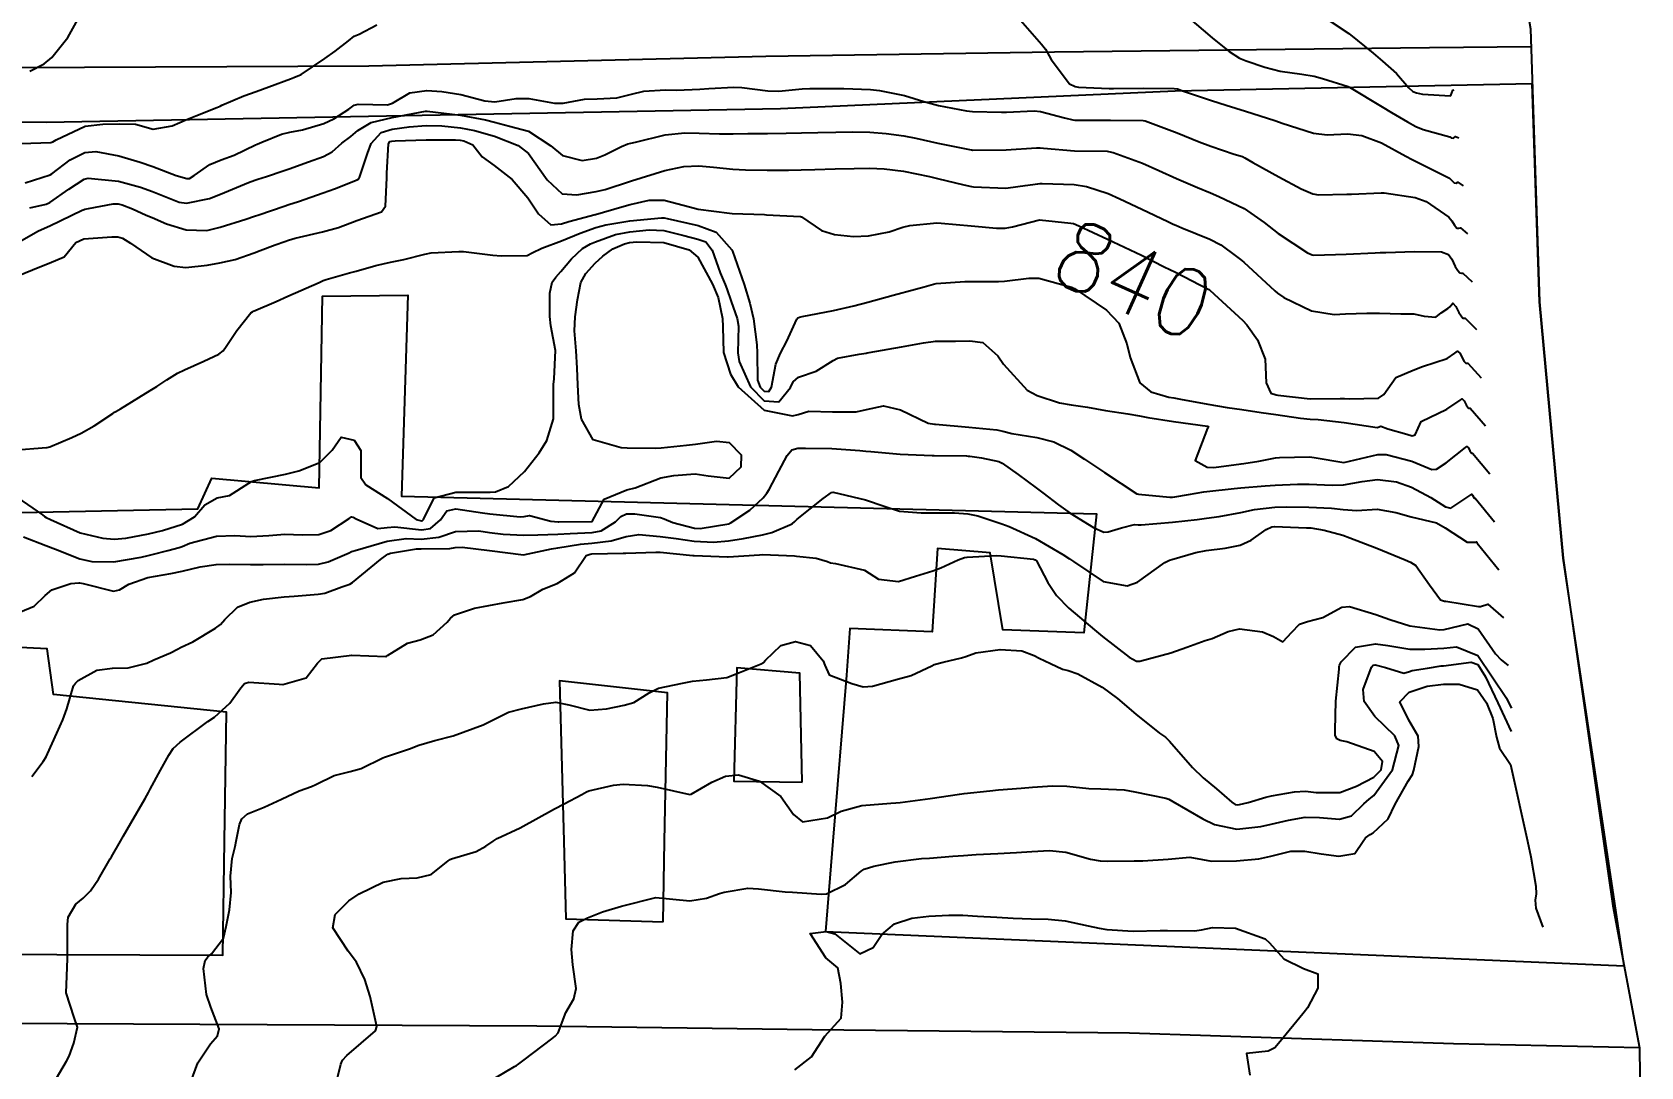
# Model space of a CAD drawing. Header units: metres. Extents: x 307586 to 320046, y 7427249 to 7434250.
# Drawn here: x 319557.1 to 319651.4, y 7428736.7 to 7428797.4 of the extents above; entities that cross this region are included whole.
import ezdxf
from ezdxf.enums import TextEntityAlignment as Align

# ---------------------------------------------------------------- set-up
doc = ezdxf.new("R2010")
doc.units = ezdxf.units.M
doc.header["$MEASUREMENT"] = 0
for name, color, linetype in [('Area', 45, 'Continuous'), ('Cotas', 45, 'Continuous'), ('Curvas de Nivel 1m', 11, 'Continuous'), ('Curvas de Nivel 5m', 15, 'Continuous'), ('Edificações', 30, 'Continuous'), ('Vias Primárias', 230, 'Continuous')]:
    doc.layers.add(name, color=color, linetype=linetype)
doc.styles.add('Style-STANDARD', font='STANDARD.shx')

msp = doc.modelspace()

# ---------------------------------------------------------------- linework, layer by layer
at = {"layer": 'Area'}
for points in [[(319633.816, 7428861.227, 817.719), (319634.583, 7428858.76, 818.188), (319635.151, 7428856.507, 818.578), (319636.232, 7428852.503, 819.368), (319637.636, 7428846.882, 820.597), (319637.791, 7428843.724, 822.466), (319638.538, 7428837.046, 823.656), (319641.756, 7428807.315, 832.839), (319642.326, 7428806.094, 832.829), (319644.096, 7428802.2, 832.989), (319644.9, 7428797.58, 833.006), (319645.436, 7428781.574, 840.086), (319646.826, 7428766.545, 844.507), (319649.181, 7428749.95, 847.991)], [(319649.181, 7428749.95, 847.991), (319649.719, 7428746.156, 848.787), (319651.288, 7428737.83, 849.276), (319651.369, 7428731.398, 849.313), (319648.531, 7428719.967, 858.607), (319639.046, 7428716.241, 858.376), (319636.812, 7428715.421, 856.044), (319629.111, 7428713.151, 854.295), (319616.12, 7428707.824, 858.836), (319608.419, 7428705.193, 854.461), (319607.81, 7428705.099, 853.682), (319598.295, 7428701.623, 852.206), (319592.478, 7428699.501, 852.326), (319581.42, 7428695.31, 847.615), (319571.917, 7428692.459, 845.121), (319571.276, 7428692.36, 845.112), (319567.443, 7428690.91, 845.175), (319567.119, 7428690.562, 845.154), (319558.627, 7428687.703, 845.219), (319558.418, 7428687.575, 845.15), (319554.827, 7428686.127, 845.496)]]:
    msp.add_polyline3d(points, dxfattribs=at)
at = {"layer": 'Curvas de Nivel 1m', "flags": 128}
for points, elevation in [([(319614.728, 7428798.395), (319616.237, 7428796.678), (319616.463, 7428796.378), (319616.813, 7428795.788), (319617.881, 7428794.363), (319618.21, 7428794.194), (319618.408, 7428794.159), (319620.209, 7428794.082), (319620.463, 7428794.075), (319622.211, 7428794.1), (319624.017, 7428794.089), (319624.211, 7428794.052), (319624.554, 7428793.932), (319626.204, 7428793.374), (319627.056, 7428793.101), (319628.198, 7428792.744), (319629.907, 7428792.213), (319630.191, 7428792.11), (319630.345, 7428792.054), (319632.182, 7428791.458), (319632.99, 7428791.369), (319634.182, 7428791.413), (319635.008, 7428791.324), (319636.174, 7428790.897), (319637.593, 7428790.119), (319637.956, 7428789.908), (319638.16, 7428789.81), (319638.707, 7428789.555), (319640.15, 7428788.817), (319640.26, 7428788.732), (319640.422, 7428788.544), (319640.543, 7428788.524), (319640.643, 7428788.579), (319640.953, 7428788.38)], 836), ([(319632.934, 7428798.18), (319634.25, 7428797.307), (319635.686, 7428796.145), (319636.228, 7428795.688), (319637.051, 7428794.957), (319637.762, 7428794.117), (319638.011, 7428793.913), (319638.21, 7428793.82), (319638.574, 7428793.742), (319640.208, 7428793.642), (319640.237, 7428793.676), (319640.348, 7428793.989), (319640.423, 7428794.01)], 834), ([(319556.403, 7428790.854), (319558.16, 7428790.906), (319558.286, 7428790.953), (319558.478, 7428791.075), (319560.171, 7428791.865), (319561.223, 7428791.989), (319562.173, 7428792.008), (319563.137, 7428791.98), (319564.17, 7428791.691), (319565.277, 7428791.884), (319566.176, 7428792.283), (319566.669, 7428792.485), (319567.891, 7428792.963), (319568.096, 7428793.049), (319568.185, 7428793.094), (319569.486, 7428793.649), (319570.197, 7428793.901), (319570.947, 7428794.177), (319572.209, 7428794.651), (319572.403, 7428794.715), (319572.842, 7428794.901), (319574.223, 7428795.843), (319574.83, 7428796.271), (319575.607, 7428796.866), (319575.952, 7428797.146), (319576.237, 7428797.261), (319577.283, 7428797.809)], 836), ([(319556.667, 7428788.556), (319558.132, 7428789.02), (319558.235, 7428789.078), (319559.308, 7428789.901), (319560.152, 7428790.324), (319560.815, 7428790.381), (319562.149, 7428790.128), (319563.4, 7428789.755), (319564.14, 7428789.497), (319565.511, 7428788.986), (319566.131, 7428788.799), (319566.3, 7428788.809), (319566.572, 7428788.976), (319567.49, 7428789.619), (319568.147, 7428789.889), (319568.923, 7428790.177), (319570.161, 7428790.774), (319570.27, 7428790.821), (319570.533, 7428790.926), (319571.685, 7428791.398), (319572.169, 7428791.514), (319572.92, 7428791.648), (319574.174, 7428792.027), (319574.747, 7428792.305), (319575.631, 7428792.866), (319575.956, 7428793.093), (319576.187, 7428793.152), (319577.909, 7428793.121), (319578.189, 7428793.22), (319579.205, 7428793.818), (319580.2, 7428793.966), (319581.095, 7428793.906), (319582.197, 7428793.735), (319583.598, 7428793.363), (319584.191, 7428793.289), (319585.446, 7428793.495), (319586.194, 7428793.493), (319587.689, 7428793.226), (319588.19, 7428793.214), (319589.449, 7428793.447), (319590.195, 7428793.474), (319591.338, 7428793.536), (319592.199, 7428793.75), (319592.929, 7428793.932), (319594.203, 7428793.998), (319594.849, 7428793.988), (319596.204, 7428794.035), (319596.739, 7428794.081), (319598.206, 7428794.162), (319598.668, 7428794.131), (319600.203, 7428793.941), (319600.837, 7428793.93), (319602.206, 7428794.067), (319602.663, 7428794.087), (319604.206, 7428794.082), (319604.642, 7428794.08), (319606.206, 7428794.017), (319606.741, 7428793.958), (319608.201, 7428793.66), (319609.337, 7428793.322), (319610.192, 7428793.083), (319611.85, 7428792.772), (319612.188, 7428792.738), (319613.896, 7428792.696), (319614.187, 7428792.7), (319615.803, 7428792.77), (319616.188, 7428792.725), (319617.592, 7428792.359), (319618.069, 7428792.239), (319618.182, 7428792.223), (319618.308, 7428792.222), (319620.182, 7428792.224), (319620.286, 7428792.225), (319622.191, 7428792.209), (319622.308, 7428792.192), (319624.181, 7428791.477), (319625.487, 7428790.953), (319626.169, 7428790.689), (319627.533, 7428790.239), (319628.015, 7428790.086), (319628.161, 7428790.023), (319628.634, 7428789.749), (319630.15, 7428788.901), (319631.468, 7428788.197), (319632.139, 7428787.903), (319632.476, 7428787.846), (319634.139, 7428787.882), (319634.406, 7428787.891), (319636.14, 7428787.964), (319636.322, 7428787.955), (319638.137, 7428787.693), (319638.791, 7428787.445), (319640.12, 7428786.539), (319640.282, 7428786.323), (319640.449, 7428786.068), (319640.593, 7428785.9), (319640.699, 7428785.884), (319640.789, 7428785.912), (319641.213, 7428785.56)], 837), ([(319556.927, 7428787.092), (319557.897, 7428787.3), (319558.116, 7428787.396), (319559.229, 7428788.169), (319560.13, 7428788.773), (319560.35, 7428788.829), (319562.129, 7428788.644), (319563.417, 7428788.302), (319564.123, 7428788.04), (319565.683, 7428787.418), (319566.117, 7428787.349), (319567.46, 7428787.627), (319568.122, 7428787.88), (319569.755, 7428788.561), (319570.131, 7428788.697), (319570.303, 7428788.756), (319570.8, 7428788.923), (319571.794, 7428789.257), (319572.14, 7428789.379), (319573.268, 7428789.771), (319574.151, 7428790.083), (319574.663, 7428790.367), (319575.222, 7428790.869), (319575.757, 7428791.274), (319576.17, 7428791.616), (319576.937, 7428792.091), (319578.178, 7428792.385), (319580.122, 7428792.751), (319580.182, 7428792.76), (319580.235, 7428792.757), (319582.18, 7428792.511), (319583.65, 7428792.24), (319584.176, 7428792.096), (319585.048, 7428791.877), (319586.171, 7428791.586), (319587.479, 7428790.727), (319588.157, 7428790.159), (319589.313, 7428789.861), (319590.156, 7428789.998), (319590.643, 7428790.2), (319591.625, 7428790.675), (319591.997, 7428790.839), (319592.165, 7428790.883), (319592.44, 7428790.94), (319594.17, 7428791.36), (319595.326, 7428791.474), (319596.171, 7428791.451), (319597.366, 7428791.413), (319598.171, 7428791.428), (319599.018, 7428791.434), (319600.172, 7428791.443), (319601.262, 7428791.469), (319602.172, 7428791.481), (319603.133, 7428791.496), (319604.173, 7428791.518), (319605.141, 7428791.542), (319606.173, 7428791.528), (319607.127, 7428791.445), (319608.171, 7428791.311), (319608.881, 7428791.173), (319610.167, 7428790.877), (319612.115, 7428790.479), (319612.163, 7428790.474), (319612.205, 7428790.471), (319614.164, 7428790.491), (319615.951, 7428790.596), (319616.165, 7428790.595), (319616.362, 7428790.574), (319618.164, 7428790.426), (319620.093, 7428790.401), (319620.164, 7428790.395), (319620.43, 7428790.327), (319622.157, 7428789.696), (319623.122, 7428789.265), (319624.148, 7428788.795), (319625.384, 7428788.268), (319626.138, 7428787.957), (319626.633, 7428787.755), (319628.125, 7428787.047), (319629.286, 7428786.218), (319630.107, 7428785.577), (319631.837, 7428784.451), (319632.094, 7428784.32), (319632.208, 7428784.302), (319634.095, 7428784.372), (319635.794, 7428784.445), (319636.096, 7428784.455), (319636.431, 7428784.47), (319638.097, 7428784.527), (319639.687, 7428784.504), (319640.095, 7428784.347), (319640.291, 7428784.066), (319640.492, 7428783.643), (319640.639, 7428783.405), (319640.763, 7428783.262), (319640.855, 7428783.247), (319640.934, 7428783.261), (319641.473, 7428782.75)], 838), ([(319556.315, 7428785.098), (319557.448, 7428785.738), (319558.102, 7428786.033), (319560.011, 7428786.951), (319560.112, 7428786.994), (319560.158, 7428787.004), (319560.374, 7428787.047), (319561.831, 7428787.318), (319562.116, 7428787.311), (319562.34, 7428787.251), (319562.963, 7428787.017), (319563.763, 7428786.659), (319564.108, 7428786.508), (319564.949, 7428786.147), (319566.101, 7428785.789), (319567.307, 7428785.761), (319568.103, 7428785.952), (319569.594, 7428786.424), (319570.109, 7428786.586), (319570.368, 7428786.669), (319571.106, 7428786.92), (319571.85, 7428787.178), (319572.117, 7428787.269), (319572.677, 7428787.46), (319574.124, 7428787.954), (319574.802, 7428788.197), (319576.131, 7428788.716), (319576.212, 7428788.779), (319576.256, 7428788.859), (319576.736, 7428790.272), (319576.938, 7428790.852), (319577.522, 7428791.494), (319578.171, 7428791.694), (319579.18, 7428791.832), (319580.174, 7428791.915), (319581.08, 7428791.894), (319582.173, 7428791.782), (319583.011, 7428791.617), (319584.168, 7428791.29), (319585.552, 7428790.746), (319586.158, 7428790.277), (319587.254, 7428788.729), (319588.131, 7428787.902), (319589, 7428787.837), (319590.133, 7428788.032), (319590.67, 7428788.149), (319592.143, 7428788.656), (319592.195, 7428788.669), (319594.149, 7428789.275), (319595.276, 7428789.504), (319596.152, 7428789.546), (319597.014, 7428789.474), (319598.151, 7428789.354), (319598.882, 7428789.314), (319600.15, 7428789.288), (319601.41, 7428789.298), (319602.151, 7428789.317), (319602.952, 7428789.339), (319604.151, 7428789.368), (319605.263, 7428789.398), (319606.152, 7428789.399), (319607.025, 7428789.36), (319608.151, 7428789.235), (319609.682, 7428788.921), (319610.147, 7428788.808), (319611.677, 7428788.435), (319612.141, 7428788.327), (319612.256, 7428788.314), (319614.14, 7428788.238), (319614.293, 7428788.247), (319615.272, 7428788.389), (319616.03, 7428788.495), (319616.144, 7428788.501), (319616.268, 7428788.502), (319618.144, 7428788.46), (319618.879, 7428788.343), (319620.137, 7428787.921), (319620.836, 7428787.62), (319622.123, 7428787.011), (319623.638, 7428786.287), (319623.963, 7428786.134), (319624.111, 7428786.066), (319624.467, 7428785.919), (319626.103, 7428785.25), (319626.754, 7428784.905), (319627.675, 7428784.236), (319627.907, 7428784.049), (319628.09, 7428783.89), (319629.92, 7428782.212), (319630.071, 7428782.089), (319630.445, 7428781.828), (319632.056, 7428781.037), (319633.386, 7428780.837), (319634.053, 7428780.86), (319635.303, 7428780.898), (319636.054, 7428780.899), (319637.31, 7428780.865), (319638.054, 7428780.86), (319638.675, 7428780.726), (319639.346, 7428780.679), (319639.669, 7428780.93), (319640.062, 7428781.18), (319640.164, 7428781.281), (319640.35, 7428781.485), (319640.534, 7428781.299), (319640.705, 7428780.939), (319640.828, 7428780.744), (319640.934, 7428780.618), (319641.012, 7428780.608), (319641.078, 7428780.613), (319641.743, 7428779.94)], 839), ([(319555.941, 7428772.877), (319557.904, 7428773.032), (319557.943, 7428773.036), (319558.117, 7428773.068), (319559.399, 7428773.608), (319559.955, 7428773.878), (319560.709, 7428774.295), (319561.797, 7428775.032), (319561.904, 7428775.101), (319561.974, 7428775.142), (319562.257, 7428775.307), (319563.987, 7428776.37), (319564.375, 7428776.61), (319564.968, 7428776.99), (319565.596, 7428777.385), (319565.999, 7428777.585), (319567.13, 7428778.089), (319568.008, 7428778.504), (319568.263, 7428778.695), (319568.443, 7428778.946), (319569.069, 7428779.898), (319569.9, 7428780.931), (319569.982, 7428780.992), (319570.044, 7428781.024), (319571.367, 7428781.599), (319572.053, 7428781.902), (319573.891, 7428782.713), (319574.062, 7428782.79), (319574.125, 7428782.817), (319574.299, 7428782.878), (319575.667, 7428783.265), (319576.071, 7428783.371), (319577.226, 7428783.692), (319578.079, 7428783.894), (319578.854, 7428784.05), (319580.086, 7428784.374), (319580.454, 7428784.44), (319582.089, 7428784.528), (319582.356, 7428784.519), (319584.086, 7428784.316), (319584.572, 7428784.269), (319586.086, 7428784.279), (319586.388, 7428784.436), (319586.957, 7428784.727), (319588.097, 7428785.153), (319589.2, 7428785.601), (319590.105, 7428785.921), (319590.708, 7428786.083), (319592.109, 7428786.312), (319593.967, 7428786.498), (319594.111, 7428786.494), (319594.299, 7428786.451), (319596.107, 7428786.055), (319597.164, 7428785.664), (319598.093, 7428784.628), (319598.113, 7428784.59), (319598.132, 7428784.55), (319598.813, 7428782.582), (319599.132, 7428781.5), (319599.361, 7428780.577), (319599.561, 7428779.041), (319599.566, 7428778.575), (319599.59, 7428776.984), (319599.742, 7428776.573), (319599.99, 7428776.325), (319600.252, 7428776.305), (319600.414, 7428776.566), (319600.665, 7428777.912), (319600.947, 7428778.561), (319601.319, 7428779.268), (319601.893, 7428780.551), (319601.956, 7428780.639), (319602.044, 7428780.676), (319602.201, 7428780.704), (319604.048, 7428781.063), (319605.228, 7428781.331), (319606.053, 7428781.548), (319607.535, 7428781.955), (319608.059, 7428782.097), (319608.349, 7428782.179), (319609.354, 7428782.457), (319609.904, 7428782.613), (319610.066, 7428782.64), (319611.747, 7428782.754), (319612.068, 7428782.769), (319613.708, 7428782.766), (319614.069, 7428782.783), (319615.496, 7428782.961), (319616.072, 7428782.957), (319617.991, 7428782.424), (319618.064, 7428782.397), (319618.167, 7428782.349), (319620.05, 7428781.081), (319620.769, 7428780.323), (319621.231, 7428779.118), (319621.445, 7428778.316), (319622.001, 7428776.831), (319622.646, 7428776.3), (319623.695, 7428775.99), (319623.989, 7428775.936), (319624.392, 7428775.873), (319625.986, 7428775.58), (319627.122, 7428775.381), (319627.983, 7428775.25), (319629.112, 7428775.089), (319629.98, 7428774.957), (319631.428, 7428774.746), (319631.978, 7428774.7), (319632.462, 7428774.667), (319633.976, 7428774.499), (319635.906, 7428774.208), (319635.974, 7428774.224), (319636.12, 7428774.284), (319636.54, 7428774.131), (319637.661, 7428773.806), (319637.969, 7428773.705), (319638.137, 7428773.771), (319638.491, 7428774.556), (319639.988, 7428775.279), (319640.78, 7428775.799), (319640.903, 7428775.89), (319641.02, 7428775.772), (319641.129, 7428775.539), (319641.208, 7428775.416), (319641.275, 7428775.336), (319641.324, 7428775.332), (319641.367, 7428775.327), (319642.263, 7428774.31)], 841), ([(319555.911, 7428770.29), (319557.678, 7428769.073), (319557.799, 7428768.978), (319557.892, 7428768.933), (319558.155, 7428768.803), (319559.883, 7428768.031), (319561.206, 7428767.71), (319561.879, 7428767.659), (319562.567, 7428767.707), (319563.883, 7428767.961), (319564.717, 7428768.16), (319565.889, 7428768.541), (319566.582, 7428768.97), (319567.199, 7428769.665), (319567.91, 7428770.08), (319568.634, 7428770.221), (319569.78, 7428770.931), (319569.924, 7428771.037), (319570.101, 7428771.105), (319571.928, 7428771.463), (319572.704, 7428771.672), (319573.936, 7428772.16), (319574.653, 7428772.873), (319575.187, 7428773.636), (319575.952, 7428773.467), (319576.343, 7428772.854), (319576.336, 7428771.263), (319576.639, 7428770.849), (319577.911, 7428770.039), (319579.578, 7428768.813), (319579.892, 7428768.737), (319579.958, 7428768.744), (319580.016, 7428768.809), (319580.644, 7428770.07), (319581.917, 7428770.419), (319582.295, 7428770.407), (319583.918, 7428770.406), (319584.24, 7428770.437), (319585, 7428770.749), (319585.932, 7428771.632), (319586.799, 7428772.727), (319587.241, 7428773.433), (319587.635, 7428774.715), (319587.636, 7428776.362), (319587.625, 7428776.716), (319587.662, 7428777.051), (319587.752, 7428778.714), (319587.485, 7428780.166), (319587.412, 7428780.719), (319587.409, 7428782.072), (319587.545, 7428782.718), (319587.76, 7428783.022), (319588.072, 7428783.349), (319588.692, 7428784.096), (319589.326, 7428784.698), (319589.811, 7428784.977), (319590.097, 7428785.097), (319591.269, 7428785.511), (319592.103, 7428785.682), (319593.246, 7428785.794), (319594.104, 7428785.756), (319595.266, 7428785.464), (319596.099, 7428785.252), (319596.566, 7428785.081), (319596.928, 7428784.607), (319597.399, 7428783.274), (319597.691, 7428782.596), (319597.799, 7428782.333), (319598.053, 7428781.594), (319598.408, 7428780.586), (319598.482, 7428780.142), (319598.447, 7428778.586), (319598.518, 7428778.082), (319599.172, 7428776.578), (319599.985, 7428775.773), (319600.842, 7428775.704), (319601.528, 7428776.555), (319601.675, 7428776.876), (319602.002, 7428777.15), (319603.027, 7428777.515), (319604.017, 7428778.133), (319604.273, 7428778.263), (319605.559, 7428778.505), (319605.955, 7428778.569), (319606.024, 7428778.585), (319606.128, 7428778.602), (319608.027, 7428778.927), (319609.315, 7428779.172), (319610.031, 7428779.262), (319611.201, 7428779.269), (319612.032, 7428779.292), (319612.801, 7428779.188), (319613.674, 7428778.405), (319614.016, 7428777.924), (319615.401, 7428776.386), (319615.99, 7428776.076), (319617.284, 7428775.659), (319617.985, 7428775.529), (319618.936, 7428775.388), (319619.982, 7428775.206), (319621.291, 7428775.006), (319621.979, 7428774.884), (319622.465, 7428774.79), (319623.976, 7428774.559), (319625.959, 7428774.274), (319626.027, 7428774.259), (319625.972, 7428774.164), (319625.24, 7428772.267), (319625.947, 7428771.878), (319626.338, 7428771.863), (319627.951, 7428772.074), (319628.089, 7428772.091), (319628.985, 7428772.22), (319629.955, 7428772.423), (319630.189, 7428772.441), (319631.956, 7428772.474), (319632.22, 7428772.45), (319633.953, 7428772.16), (319635.958, 7428772.625), (319636.449, 7428772.624), (319637.954, 7428772.223), (319639.123, 7428771.738), (319639.386, 7428771.765), (319639.949, 7428772.141), (319641.091, 7428773.03), (319641.179, 7428773.092), (319641.263, 7428773.006), (319641.341, 7428772.841), (319641.397, 7428772.752), (319641.445, 7428772.696), (319641.48, 7428772.695), (319641.511, 7428772.691), (319642.523, 7428771.49)], 842), ([(319556.574, 7428767.784), (319557.875, 7428767.279), (319558.433, 7428767.064), (319559.867, 7428766.505), (319560.566, 7428766.343), (319561.866, 7428766.319), (319563.454, 7428766.592), (319563.87, 7428766.696), (319564.111, 7428766.757), (319565.023, 7428766.989), (319565.695, 7428767.162), (319565.875, 7428767.226), (319566.317, 7428767.413), (319567.882, 7428767.841), (319568.947, 7428767.875), (319569.882, 7428767.808), (319570.939, 7428767.863), (319571.883, 7428767.951), (319572.907, 7428767.919), (319573.883, 7428767.931), (319574.586, 7428768.173), (319575.662, 7428768.862), (319575.798, 7428768.958), (319575.894, 7428768.954), (319576.071, 7428768.857), (319577.336, 7428768.287), (319577.888, 7428768.339), (319578.34, 7428768.374), (319579.887, 7428768.211), (319580.419, 7428768.274), (319581, 7428768.799), (319581.379, 7428769.316), (319581.902, 7428769.429), (319583.461, 7428769.205), (319583.899, 7428769.146), (319585.686, 7428768.961), (319585.905, 7428768.986), (319586.218, 7428769.047), (319587.485, 7428768.716), (319587.902, 7428768.668), (319587.945, 7428768.666), (319589.903, 7428768.682), (319590.601, 7428769.998), (319591.922, 7428770.551), (319592.419, 7428770.663), (319593.929, 7428771.256), (319594.687, 7428771.389), (319595.931, 7428771.477), (319596.691, 7428771.37), (319597.929, 7428771.224), (319598.625, 7428771.894), (319598.661, 7428772.583), (319597.953, 7428773.295), (319597.181, 7428773.375), (319595.952, 7428773.198), (319595.435, 7428773.141), (319593.948, 7428772.997), (319593.62, 7428772.973), (319591.948, 7428772.998), (319591.608, 7428773.014), (319589.955, 7428773.487), (319589.283, 7428774.697), (319589.123, 7428775.557), (319589.054, 7428776.699), (319589.019, 7428777.689), (319588.956, 7428778.701), (319588.866, 7428779.87), (319588.901, 7428780.701), (319589.047, 7428781.694), (319589.236, 7428782.698), (319589.525, 7428783.241), (319590.08, 7428783.835), (319590.521, 7428784.251), (319591.115, 7428784.68), (319591.789, 7428784.98), (319592.097, 7428785.049), (319592.524, 7428785.09), (319594.097, 7428785.044), (319595.587, 7428784.625), (319596.086, 7428784.19), (319596.952, 7428782.607), (319597.277, 7428781.823), (319597.543, 7428780.597), (319597.552, 7428780.111), (319597.607, 7428778.596), (319598.004, 7428777.329), (319598.448, 7428776.585), (319599.979, 7428775.221), (319601.648, 7428774.881), (319601.977, 7428774.972), (319602.597, 7428775.159), (319603.979, 7428775.13), (319605.366, 7428775.119), (319605.98, 7428775.249), (319606.977, 7428775.48), (319607.981, 7428775.237), (319609.602, 7428774.454), (319609.972, 7428774.395), (319610.032, 7428774.39), (319611.97, 7428774.219), (319613.621, 7428774.059), (319613.967, 7428773.989), (319614.503, 7428773.857), (319615.961, 7428773.61), (319616.965, 7428773.372), (319617.951, 7428772.871), (319618.76, 7428772.342), (319619.935, 7428771.568), (319621.835, 7428770.311), (319621.923, 7428770.286), (319623.755, 7428770.116), (319623.921, 7428770.119), (319624.063, 7428770.137), (319624.863, 7428770.271), (319625.761, 7428770.426), (319625.926, 7428770.444), (319627.539, 7428770.626), (319627.93, 7428770.67), (319629.355, 7428770.792), (319629.932, 7428770.829), (319631.248, 7428770.883), (319631.933, 7428770.883), (319633.272, 7428770.83), (319633.933, 7428770.846), (319635.043, 7428771.042), (319635.938, 7428771.145), (319637.05, 7428771.01), (319637.932, 7428770.705), (319639.056, 7428770.099), (319639.918, 7428769.559), (319640.224, 7428769.47), (319641.402, 7428770.257), (319641.456, 7428770.294), (319641.506, 7428770.241), (319641.553, 7428770.14), (319641.587, 7428770.088), (319641.615, 7428770.058), (319641.637, 7428770.055), (319641.655, 7428770.056), (319642.793, 7428768.68)], 843), ([(319555.824, 7428763.164), (319557.185, 7428763.728), (319557.842, 7428764.349), (319558.227, 7428764.686), (319559.341, 7428765.055), (319559.8, 7428765.104), (319559.853, 7428765.098), (319560.062, 7428765.048), (319561.847, 7428764.612), (319562.189, 7428764.683), (319562.734, 7428765.017), (319563.857, 7428765.402), (319565.198, 7428765.649), (319565.861, 7428765.78), (319566.925, 7428766.025), (319567.865, 7428766.167), (319568.619, 7428766.189), (319569.865, 7428766.162), (319570.621, 7428766.167), (319571.866, 7428766.198), (319573.138, 7428766.163), (319573.866, 7428766.187), (319574.417, 7428766.325), (319575.651, 7428766.862), (319575.798, 7428766.936), (319575.874, 7428766.955), (319575.999, 7428766.982), (319577.88, 7428767.535), (319579.001, 7428767.699), (319579.881, 7428767.665), (319580.908, 7428767.775), (319581.886, 7428768.11), (319583.262, 7428768.145), (319583.886, 7428768.051), (319584.684, 7428767.953), (319585.89, 7428767.889), (319586.706, 7428767.912), (319587.892, 7428767.956), (319588.601, 7428767.995), (319589.893, 7428768.051), (319590.436, 7428768.143), (319591.271, 7428768.676), (319591.587, 7428768.992), (319591.908, 7428769.132), (319592.394, 7428769.149), (319593.906, 7428768.93), (319594.124, 7428768.857), (319594.622, 7428768.633), (319595.898, 7428768.291), (319596.236, 7428768.277), (319597.902, 7428768.558), (319597.928, 7428768.564), (319597.998, 7428768.589), (319599.134, 7428769.355), (319599.918, 7428770.088), (319600.144, 7428770.345), (319600.283, 7428770.566), (319600.843, 7428771.651), (319601.334, 7428772.556), (319601.608, 7428772.893), (319601.949, 7428772.986), (319602.396, 7428772.99), (319603.95, 7428772.978), (319605.596, 7428772.856), (319605.948, 7428772.821), (319606.241, 7428772.789), (319607.946, 7428772.648), (319609.828, 7428772.568), (319609.945, 7428772.564), (319611.839, 7428772.536), (319611.944, 7428772.531), (319612.036, 7428772.521), (319612.728, 7428772.418), (319613.741, 7428772.203), (319613.94, 7428772.116), (319614.872, 7428771.452), (319615.926, 7428770.667), (319616.09, 7428770.543), (319616.318, 7428770.374), (319617.232, 7428769.676), (319617.911, 7428769.188), (319619.285, 7428768.336), (319619.899, 7428768.075), (319620.149, 7428768.078), (319620.924, 7428768.32), (319621.699, 7428768.518), (319621.905, 7428768.499), (319622.088, 7428768.491), (319623.907, 7428768.662), (319625.358, 7428768.816), (319625.909, 7428768.885), (319626.648, 7428768.987), (319627.913, 7428769.216), (319628.733, 7428769.403), (319629.916, 7428769.539), (319630.573, 7428769.546), (319631.916, 7428769.54), (319633.228, 7428769.482), (319633.915, 7428769.394), (319634.723, 7428769.344), (319635.916, 7428769.417), (319637.008, 7428769.218), (319637.912, 7428768.97), (319639.388, 7428768.615), (319639.905, 7428768.32), (319641.188, 7428767.482), (319641.714, 7428767.482), (319641.732, 7428767.497), (319641.749, 7428767.478), (319641.765, 7428767.448), (319641.776, 7428767.427), (319643.053, 7428765.86)], 844), ([(319562.244, 7428749.95), (319562.425, 7428750.266), (319562.861, 7428751.012), (319563.697, 7428752.455), (319563.892, 7428752.807), (319563.996, 7428752.997), (319564.603, 7428754.108), (319565.084, 7428754.986), (319565.347, 7428755.374), (319565.741, 7428755.754), (319567.365, 7428756.956), (319567.756, 7428757.228), (319568.657, 7428758.049), (319569.3, 7428758.935), (319569.521, 7428759.188), (319569.778, 7428759.279), (319571.543, 7428759.146), (319571.776, 7428759.136), (319573.144, 7428759.528), (319573.795, 7428760.377), (319574.044, 7428760.633), (319575.803, 7428760.86), (319577.802, 7428760.774), (319577.844, 7428760.788), (319577.907, 7428760.829), (319579.072, 7428761.555), (319579.812, 7428761.748), (319580.581, 7428762.037), (319581.401, 7428762.794), (319581.59, 7428763.029), (319581.829, 7428763.22), (319583.007, 7428763.601), (319583.838, 7428763.775), (319584.678, 7428763.914), (319585.844, 7428764.121), (319586.285, 7428764.295), (319587.013, 7428764.723), (319587.856, 7428765.052), (319588.873, 7428765.69), (319589.555, 7428766.693), (319589.783, 7428766.782), (319589.874, 7428766.79), (319591.721, 7428766.826), (319591.875, 7428766.836), (319593.625, 7428766.895), (319593.877, 7428766.884), (319595.791, 7428766.704), (319595.874, 7428766.698), (319597.837, 7428766.627), (319597.873, 7428766.625), (319599.701, 7428766.746), (319599.876, 7428766.75), (319601.757, 7428766.669), (319601.875, 7428766.662), (319603.031, 7428766.533), (319603.693, 7428766.344), (319603.87, 7428766.269), (319604.153, 7428766.235), (319605.866, 7428765.84), (319606.691, 7428765.317), (319607.86, 7428765.166), (319608.844, 7428765.479), (319609.866, 7428765.794), (319610.344, 7428765.969), (319611.348, 7428766.435), (319611.729, 7428766.577), (319611.876, 7428766.603), (319613.584, 7428766.698), (319613.877, 7428766.686), (319615.77, 7428766.485), (319615.874, 7428766.452), (319615.953, 7428766.379), (319616.603, 7428765.111), (319617.118, 7428764.361), (319617.842, 7428763.604), (319619.336, 7428762.335), (319619.819, 7428761.948), (319621.376, 7428760.746), (319621.805, 7428760.502), (319621.999, 7428760.502), (319623.81, 7428760.989), (319624.765, 7428761.319), (319625.825, 7428761.705), (319626.243, 7428761.837), (319627.181, 7428762.24), (319627.835, 7428762.398), (319629.202, 7428762.216), (319629.829, 7428761.942), (319630.384, 7428761.645), (319630.916, 7428762.199), (319631.357, 7428762.676), (319631.839, 7428762.826), (319632.728, 7428763.062), (319633.848, 7428763.666), (319634.291, 7428763.713), (319635.844, 7428763.233), (319636.65, 7428762.937), (319637.838, 7428762.579), (319639.591, 7428762.337), (319639.836, 7428762.363), (319641.221, 7428762.694), (319641.836, 7428762.396), (319642.854, 7428760.942), (319643.178, 7428760.581), (319643.583, 7428760.24)], 846), ([(319569.029, 7428749.95), (319569.228, 7428750.935), (319569.368, 7428751.251), (319569.689, 7428751.543), (319570.666, 7428751.948), (319571.698, 7428752.409), (319572.728, 7428752.895), (319573.443, 7428753.148), (319573.709, 7428753.268), (319574.781, 7428753.806), (319575.721, 7428754.039), (319576.367, 7428754.207), (319577.631, 7428754.832), (319577.733, 7428754.876), (319579.186, 7428755.368), (319579.741, 7428755.573), (319580.685, 7428755.859), (319581.746, 7428756.128), (319583.506, 7428756.764), (319583.754, 7428756.89), (319585, 7428757.508), (319585.763, 7428757.714), (319587.045, 7428757.994), (319587.774, 7428758.093), (319588.534, 7428757.94), (319589.767, 7428757.637), (319590.736, 7428757.713), (319591.772, 7428757.914), (319592.35, 7428758.085), (319593.242, 7428758.648), (319593.786, 7428758.914), (319595.203, 7428759.211), (319595.79, 7428759.322), (319596.595, 7428759.412), (319597.793, 7428759.549), (319598.536, 7428759.842), (319599.801, 7428760.35), (319599.941, 7428760.429), (319600.054, 7428760.567), (319600.956, 7428761.414), (319601.814, 7428761.663), (319602.688, 7428761.413), (319603.448, 7428760.525), (319603.545, 7428760.269), (319603.795, 7428759.695), (319605.112, 7428759.185), (319605.788, 7428759.003), (319606.331, 7428759.035), (319607.793, 7428759.454), (319608.595, 7428759.662), (319609.801, 7428760.224), (319609.948, 7428760.302), (319610.47, 7428760.443), (319611.545, 7428760.693), (319611.806, 7428760.784), (319612.385, 7428760.998), (319613.811, 7428761.18), (319615.086, 7428761.111), (319615.807, 7428760.836), (319616.11, 7428760.68), (319616.763, 7428760.366), (319617.47, 7428760.025), (319617.799, 7428759.948), (319618.374, 7428759.768), (319619.789, 7428758.985), (319620.689, 7428758.321), (319621.769, 7428757.389), (319623.15, 7428756.289), (319623.508, 7428756.041), (319623.748, 7428755.818), (319625.095, 7428754.266), (319625.724, 7428753.664), (319626.487, 7428753.021), (319627.395, 7428752.235), (319627.587, 7428752.108), (319627.711, 7428752.075), (319627.85, 7428752.09), (319628.354, 7428752.224), (319629.397, 7428752.532), (319629.717, 7428752.6), (319631.073, 7428752.843), (319631.72, 7428752.879), (319632.347, 7428752.809), (319633.719, 7428752.802), (319634.698, 7428753.176), (319635.728, 7428753.698), (319636.143, 7428754.134), (319636.221, 7428754.616), (319635.744, 7428755.21), (319634.132, 7428755.773), (319633.75, 7428755.858), (319633.54, 7428755.953), (319633.461, 7428756.164), (319633.461, 7428756.46), (319633.49, 7428758.164), (319633.677, 7428760.038), (319633.69, 7428760.162), (319633.705, 7428760.26), (319633.807, 7428760.458), (319634.643, 7428761.329), (319635.824, 7428761.528), (319636.54, 7428761.412), (319637.819, 7428761.213), (319638.716, 7428761.205), (319639.82, 7428761.255), (319640.565, 7428761.339), (319641.814, 7428760.838), (319643.503, 7428758.327), (319643.639, 7428758.042), (319643.783, 7428757.74)], 847), ([(319584.095, 7428749.95), (319584.323, 7428750.104), (319585.683, 7428750.74), (319587.694, 7428751.846), (319588.263, 7428752.138), (319589.291, 7428752.694), (319589.562, 7428752.835), (319589.706, 7428752.894), (319591.15, 7428753.237), (319591.712, 7428753.284), (319593.147, 7428753.213), (319593.71, 7428753.121), (319595.633, 7428752.692), (319595.704, 7428752.707), (319596.915, 7428753.401), (319597.72, 7428753.762), (319598.473, 7428753.831), (319599.716, 7428753.47), (319600.949, 7428752.558), (319601.693, 7428751.518), (319602.237, 7428751.091), (319603.691, 7428751.321), (319604.499, 7428751.708), (319605.698, 7428752.039), (319607.404, 7428752.179), (319607.7, 7428752.2), (319607.945, 7428752.223), (319609.703, 7428752.45), (319611.432, 7428752.708), (319611.708, 7428752.743), (319613.212, 7428752.906), (319613.711, 7428752.953), (319615.041, 7428753.059), (319615.714, 7428753.109), (319616.89, 7428753.188), (319617.715, 7428753.165), (319619.016, 7428753.035), (319619.713, 7428753.015), (319621.076, 7428752.953), (319621.711, 7428752.838), (319623.523, 7428752.465), (319623.705, 7428752.403), (319623.935, 7428752.278), (319625.693, 7428751.267), (319626.374, 7428750.931), (319627.689, 7428750.654), (319629.101, 7428750.807), (319629.694, 7428750.946), (319630.708, 7428751.185), (319631.701, 7428751.363), (319632.538, 7428751.339), (319633.699, 7428751.232), (319634.415, 7428751.44), (319635.137, 7428752.146), (319635.447, 7428752.411), (319635.718, 7428752.63), (319636.814, 7428754.124), (319637.183, 7428755.554), (319636.945, 7428756.122), (319635.77, 7428757.267), (319635.147, 7428758.146), (319635.092, 7428758.845), (319635.581, 7428760.142), (319635.681, 7428760.265), (319635.805, 7428760.283), (319636.403, 7428760.131), (319637.482, 7428759.797), (319637.801, 7428759.896), (319637.96, 7428759.95), (319638.869, 7428760.099), (319639.673, 7428760.223), (319639.805, 7428760.238), (319641.431, 7428760.451), (319641.806, 7428760.298), (319642.273, 7428759.588), (319642.989, 7428758.052), (319643.763, 7428756.38)], 848), ([(319635.099, 7428749.95), (319635.231, 7428750.145), (319635.495, 7428750.332), (319635.687, 7428750.438), (319636.562, 7428751.265), (319636.972, 7428752.121), (319637.726, 7428753.464), (319637.981, 7428753.857), (319638.061, 7428754.107), (319638.348, 7428755.502), (319638.314, 7428756.104), (319637.767, 7428757.046), (319637.241, 7428758.118), (319637.789, 7428758.676), (319638.847, 7428759.045), (319639.794, 7428759.153), (319640.729, 7428759.145), (319641.791, 7428758.828), (319642.327, 7428758.062), (319642.691, 7428757.134), (319642.907, 7428756.053), (319643.094, 7428755.397), (319643.737, 7428754.435), (319644.719, 7428749.95)], 849), ([(319558.501, 7428736.062), (319559.089, 7428737.054), (319559.235, 7428737.334), (319559.524, 7428738.11), (319559.722, 7428739.048), (319559.541, 7428739.6), (319559.072, 7428741.055), (319559.077, 7428741.546), (319559.136, 7428743.054), (319559.148, 7428743.496), (319559.149, 7428745.055), (319559.187, 7428745.485), (319559.625, 7428746.253), (319560.059, 7428746.615), (319560.497, 7428747.041), (319560.964, 7428747.712), (319561.652, 7428748.909), (319561.716, 7428749.029), (319562.244, 7428749.95)], 846), ([(319566.376, 7428735.841), (319566.783, 7428736.961), (319567.524, 7428738.06), (319567.931, 7428738.544), (319568.039, 7428738.945), (319567.552, 7428740.215), (319567.286, 7428740.954), (319567.111, 7428742.49), (319567.208, 7428742.956), (319567.375, 7428743.164), (319567.589, 7428743.343), (319568.282, 7428744.264), (319568.452, 7428744.942), (319568.643, 7428745.919), (319568.744, 7428746.939), (319568.694, 7428747.888), (319568.805, 7428748.938), (319568.965, 7428749.635), (319569.029, 7428749.95)], 847), ([(319574.832, 7428735.534), (319575.158, 7428736.864), (319575.269, 7428737.109), (319575.518, 7428737.376), (319577.19, 7428738.835), (319577.285, 7428739.086), (319576.882, 7428740.84), (319576.573, 7428741.845), (319576.092, 7428742.852), (319575.592, 7428743.496), (319574.704, 7428744.869), (319574.834, 7428745.655), (319575.629, 7428746.443), (319576.232, 7428746.851), (319577.64, 7428747.536), (319578.701, 7428747.761), (319579.643, 7428747.793), (319580.452, 7428747.994), (319581.466, 7428748.792), (319581.571, 7428748.874), (319581.655, 7428748.909), (319583.094, 7428749.336), (319583.666, 7428749.66), (319584.095, 7428749.95)], 848), ([(319584.201, 7428736.058), (319585.344, 7428736.742), (319585.457, 7428736.797), (319585.514, 7428736.828), (319585.908, 7428737.126), (319587.529, 7428738.358), (319587.728, 7428738.511), (319587.903, 7428738.706), (319588.354, 7428739.899), (319588.818, 7428740.697), (319588.962, 7428741.303), (319588.772, 7428742.698), (319588.693, 7428743.602), (319588.788, 7428744.698), (319589.122, 7428745.191), (319589.621, 7428745.452), (319590.508, 7428745.798), (319591.627, 7428746.128), (319593.633, 7428746.64), (319595.631, 7428746.441), (319596.593, 7428746.606), (319597.355, 7428746.876), (319597.638, 7428746.962), (319599.032, 7428747.186), (319599.642, 7428747.146), (319601.208, 7428746.986), (319601.639, 7428746.955), (319603.327, 7428746.835), (319603.638, 7428746.87), (319604.741, 7428747.414), (319605.658, 7428748.192), (319605.841, 7428748.316), (319606.409, 7428748.489), (319607.666, 7428748.746), (319609.198, 7428748.924), (319609.668, 7428748.957), (319611.043, 7428749.062), (319611.67, 7428749.107), (319612.412, 7428749.161), (319613.671, 7428749.233), (319614.774, 7428749.287), (319615.673, 7428749.341), (319616.703, 7428749.394), (319617.672, 7428749.305), (319619.102, 7428748.902), (319619.668, 7428748.788), (319620.126, 7428748.784), (319621.668, 7428748.805), (319622.171, 7428748.798), (319623.669, 7428748.902), (319624.937, 7428749.001), (319625.669, 7428748.871), (319626.201, 7428748.785), (319627.669, 7428748.791), (319628.974, 7428748.912), (319629.672, 7428749.07), (319630.845, 7428749.363), (319631.675, 7428749.372), (319632.63, 7428749.214), (319633.672, 7428749.064), (319634.602, 7428749.222), (319635.099, 7428749.95)], 849), ([(319644.719, 7428749.95), (319644.921, 7428749.025), (319645.222, 7428747.309), (319645.227, 7428746.857), (319645.17, 7428746.494), (319645.212, 7428746.024), (319645.623, 7428744.91)], 849)]:
    msp.add_lwpolyline(points, dxfattribs=dict(at, elevation=elevation))
at = {"layer": 'Curvas de Nivel 5m', "flags": 128}
for points, elevation in [([(319556.934, 7428795.093), (319557.771, 7428795.531), (319558.221, 7428795.899), (319559.171, 7428797.066), (319560.253, 7428799.05)], 835), ([(319624.791, 7428798.275), (319626.245, 7428797.058), (319627.235, 7428796.25), (319627.843, 7428795.858), (319628.228, 7428795.698), (319629.337, 7428795.332), (319630.222, 7428795.096), (319631.5, 7428794.918), (319632.219, 7428794.804), (319632.71, 7428794.675), (319634.213, 7428794.201), (319634.297, 7428794.159), (319636.202, 7428793.011), (319636.748, 7428792.682), (319637.69, 7428792.118), (319638.189, 7428791.843), (319638.617, 7428791.675), (319640.18, 7428791.241), (319640.251, 7428791.187), (319640.386, 7428791.163), (319640.497, 7428791.26), (319640.693, 7428791.19)], 835), ([(319556.235, 7428783.098), (319557.529, 7428783.627), (319558.074, 7428783.832), (319558.94, 7428784.207), (319559.63, 7428785.057), (319560.095, 7428785.269), (319561.74, 7428785.39), (319562.096, 7428785.381), (319562.37, 7428785.301), (319562.836, 7428785.019), (319564.08, 7428784.157), (319565.398, 7428783.662), (319566.072, 7428783.589), (319567.323, 7428783.713), (319568.076, 7428783.854), (319568.968, 7428784.059), (319570.086, 7428784.441), (319570.44, 7428784.574), (319571.323, 7428784.918), (319571.892, 7428785.115), (319572.096, 7428785.18), (319572.489, 7428785.297), (319574.101, 7428785.671), (319575.037, 7428785.937), (319576.108, 7428786.339), (319577.55, 7428786.846), (319577.787, 7428787.173), (319577.858, 7428788.843), (319577.862, 7428789.118), (319577.957, 7428790.842), (319578.043, 7428790.963), (319578.165, 7428791), (319578.345, 7428791.017), (319580.166, 7428791.069), (319581.883, 7428791.076), (319582.166, 7428791.052), (319582.386, 7428791.008), (319582.912, 7428790.779), (319583.455, 7428790.069), (319584.151, 7428789.557), (319585.203, 7428788.749), (319586.127, 7428787.667), (319586.749, 7428786.73), (319587.474, 7428786.087), (319588.107, 7428786.14), (319588.534, 7428786.28), (319590.071, 7428786.69), (319590.103, 7428786.7), (319591.644, 7428787.151), (319592.122, 7428787.282), (319593.244, 7428787.535), (319594.126, 7428787.525), (319595.612, 7428787.133), (319596.119, 7428787.014), (319597.941, 7428786.767), (319598.115, 7428786.749), (319600, 7428786.686), (319600.115, 7428786.682), (319602.083, 7428786.58), (319602.113, 7428786.577), (319602.178, 7428786.549), (319603.333, 7428785.76), (319604.103, 7428785.513), (319605.208, 7428785.403), (319606.102, 7428785.439), (319607.307, 7428785.684), (319608.108, 7428785.945), (319608.524, 7428786.051), (319610.11, 7428786.195), (319610.365, 7428786.192), (319612.109, 7428786.021), (319613.596, 7428785.896), (319614.108, 7428785.898), (319614.535, 7428785.969), (319616.113, 7428786.38), (319617.95, 7428786.191), (319618.111, 7428786.159), (319618.422, 7428786.035), (319620.102, 7428785.24), (319622.093, 7428784.31), (319623.419, 7428783.626), (319624.083, 7428783.306), (319626.014, 7428782.32), (319626.073, 7428782.291), (319626.091, 7428782.277), (319626.113, 7428782.259), (319628.047, 7428780.474), (319628.275, 7428780.228), (319628.904, 7428779.351), (319629.34, 7428778.217), (319629.401, 7428776.817), (319629.687, 7428776.213), (319629.992, 7428776.118), (319630.1, 7428776.101), (319631.99, 7428775.877), (319633.74, 7428775.913), (319633.99, 7428775.906), (319634.27, 7428775.877), (319635.991, 7428775.924), (319636.302, 7428776.135), (319637.003, 7428777.13), (319638.015, 7428777.571), (319638.573, 7428777.779), (319640.025, 7428778.24), (319640.47, 7428778.559), (319640.627, 7428778.684), (319640.777, 7428778.534), (319640.916, 7428778.244), (319641.018, 7428778.077), (319641.104, 7428777.98), (319641.168, 7428777.969), (319641.223, 7428777.971), (319642.003, 7428777.12)], 840), ([(319557.046, 7428753.747), (319557.726, 7428754.617), (319557.897, 7428754.902), (319557.976, 7428755.068), (319558.523, 7428756.285), (319558.874, 7428757.059), (319559.109, 7428757.707), (319559.501, 7428759.053), (319559.607, 7428759.22), (319559.778, 7428759.376), (319560.856, 7428759.97), (319561.789, 7428760.1), (319562.696, 7428760.11), (319563.794, 7428760.394), (319564.211, 7428760.581), (319565.178, 7428760.986), (319565.585, 7428761.202), (319565.806, 7428761.324), (319566.485, 7428761.645), (319567.818, 7428762.445), (319568.105, 7428762.662), (319568.373, 7428762.944), (319569.102, 7428763.669), (319569.838, 7428763.956), (319570.633, 7428764.13), (319571.843, 7428764.274), (319572.423, 7428764.322), (319573.846, 7428764.426), (319574.228, 7428764.496), (319575.218, 7428764.866), (319575.69, 7428765.026), (319575.855, 7428765.111), (319577.493, 7428766.459), (319577.872, 7428766.74), (319577.924, 7428766.778), (319578.087, 7428766.828), (319579.596, 7428767.092), (319579.876, 7428767.098), (319581.555, 7428767.114), (319581.877, 7428767.159), (319582.274, 7428767.181), (319583.875, 7428766.992), (319585.873, 7428766.74), (319587.506, 7428767.089), (319587.88, 7428767.155), (319589.211, 7428767.369), (319589.884, 7428767.421), (319591.014, 7428767.551), (319591.89, 7428767.82), (319592.627, 7428767.924), (319593.891, 7428767.818), (319594.832, 7428767.687), (319595.887, 7428767.53), (319597.005, 7428767.484), (319597.887, 7428767.562), (319598.771, 7428767.7), (319599.893, 7428767.909), (319600.423, 7428768.037), (319601.618, 7428768.553), (319601.773, 7428768.683), (319601.906, 7428768.836), (319603.436, 7428770.045), (319603.922, 7428770.385), (319604.026, 7428770.415), (319605.918, 7428769.965), (319607.014, 7428769.584), (319607.911, 7428769.299), (319609.176, 7428769.192), (319609.911, 7428769.208), (319611.147, 7428769.201), (319611.91, 7428769.147), (319612.513, 7428769.025), (319613.905, 7428768.562), (319614.336, 7428768.396), (319615.893, 7428767.702), (319617.48, 7428766.755), (319617.875, 7428766.509), (319618.108, 7428766.348), (319619.861, 7428765.178), (319621.263, 7428764.912), (319621.861, 7428765.137), (319623.477, 7428766.286), (319623.738, 7428766.419), (319623.876, 7428766.465), (319625.278, 7428766.87), (319625.884, 7428766.987), (319626.998, 7428767.132), (319627.889, 7428767.306), (319628.529, 7428767.588), (319629.416, 7428768.215), (319629.739, 7428768.378), (319629.905, 7428768.4), (319631.766, 7428768.329), (319631.904, 7428768.323), (319632.032, 7428768.316), (319632.806, 7428768.176), (319633.899, 7428767.887), (319634.31, 7428767.742), (319635.888, 7428767.123), (319637.556, 7428766.436), (319637.876, 7428766.305), (319638.176, 7428766.107), (319638.982, 7428764.979), (319639.621, 7428764.092), (319639.852, 7428764.021), (319639.931, 7428764.011), (319641.849, 7428763.714), (319641.966, 7428763.716), (319642.404, 7428763.838), (319643.313, 7428763.05)], 845), ([(319601.776, 7428736.537), (319602.757, 7428737.295), (319603.543, 7428738.52), (319604.487, 7428739.577), (319604.569, 7428740.51), (319604.473, 7428741.612), (319604.306, 7428742.513), (319603.592, 7428743.101), (319602.683, 7428744.529), (319603.614, 7428744.647), (319604.126, 7428744.515), (319605.595, 7428743.337), (319606.369, 7428743.721), (319606.878, 7428744.481), (319607.619, 7428745.096), (319608.644, 7428745.438), (319609.624, 7428745.557), (319610.808, 7428745.615), (319611.625, 7428745.605), (319612.477, 7428745.559), (319613.624, 7428745.496), (319614.575, 7428745.439), (319615.623, 7428745.4), (319616.633, 7428745.374), (319617.622, 7428745.27), (319618.968, 7428744.988), (319619.618, 7428744.844), (319620.068, 7428744.774), (319621.617, 7428744.67), (319623.199, 7428744.702), (319623.617, 7428744.701), (319625.198, 7428744.684), (319625.618, 7428744.745), (319626.265, 7428744.896), (319627.619, 7428744.838), (319629.339, 7428744.213), (319629.611, 7428743.982), (319630.446, 7428743.042), (319631.596, 7428742.491), (319632.438, 7428742.172), (319632.428, 7428741.324), (319631.825, 7428740.177), (319631.719, 7428740.021), (319631.559, 7428739.832), (319630.236, 7428738.2), (319629.92, 7428737.822), (319629.534, 7428737.641), (319628.26, 7428737.495), (319628.446, 7428736.221)], 850)]:
    msp.add_lwpolyline(points, dxfattribs=dict(at, elevation=elevation))
at = {"layer": 'Edificações'}
for points in [[(319649.295, 7428749.95), (319646.826, 7428766.545), (319645.436, 7428781.574), (319645.008, 7428794.347), (319624.066, 7428793.916), (319600.947, 7428792.88), (319557.896, 7428792.094), (319537.771, 7428792.154)], [(319568.351, 7428749.95), (319568.456, 7428757.503), (319558.326, 7428758.552), (319557.953, 7428761.231), (319537.508, 7428762.218), (319537.569, 7428768.819), (319566.786, 7428769.436), (319567.603, 7428771.23), (319573.904, 7428770.675), (319574.089, 7428781.904), (319579.092, 7428781.965), (319578.721, 7428770.181), (319619.454, 7428769.139), (319618.713, 7428762.167), (319613.968, 7428762.348), (319613.226, 7428766.852), (319610.138, 7428767.099), (319609.829, 7428762.225), (319605.011, 7428762.41), (319604.801, 7428759.674), (319604.006, 7428749.95)], [(319602.2, 7428753.412), (319602.075, 7428759.79), (319598.381, 7428760.103), (319598.194, 7428753.475), (319602.2, 7428753.412)], [(319594.148, 7428749.95), (319594.311, 7428758.653), (319587.988, 7428759.341), (319588.241, 7428749.95)], [(319528.492, 7428749.95), (319528.826, 7428741.313), (319538.882, 7428741.617), (319539.065, 7428743.383), (319568.258, 7428743.261), (319568.351, 7428749.95)], [(319588.241, 7428749.95), (319588.364, 7428745.397), (319594.06, 7428745.21)], [(319594.06, 7428745.21), (319594.148, 7428749.95)], [(319604.006, 7428749.95), (319603.572, 7428744.656), (319650.383, 7428742.635), (319649.295, 7428749.95)]]:
    msp.add_lwpolyline(points, dxfattribs=at)
at = {"layer": 'Vias Primárias', "elevation": 849.276}
msp.add_lwpolyline([(319420.735, 7428749.95), (319416.569, 7428751.933), (319405.513, 7428758.655), (319401.013, 7428761.817, -0.221011), (319398.184, 7428769.331, -0.251667), (319402.043, 7428773.363), (319417.714, 7428778.343), (319434.269, 7428783.647), (319447.775, 7428787.938), (319465.492, 7428792.616), (319481.023, 7428795.163), (319502.667, 7428795.775), (319521.405, 7428795.521), (319538.874, 7428795.516), (319555.985, 7428795.309), (319576.814, 7428795.41), (319600.083, 7428795.972), (319616.991, 7428796.231), (319638.986, 7428796.485), (319644.934, 7428796.545)], format="xyb", dxfattribs=at)
msp.add_lwpolyline([(319420.735, 7428749.95), (319416.569, 7428751.933), (319405.513, 7428758.655), (319401.013, 7428761.817, -0.221011), (319398.184, 7428769.331, -0.251667), (319402.043, 7428773.363), (319417.714, 7428778.343), (319434.269, 7428783.647), (319447.775, 7428787.938), (319465.492, 7428792.616), (319481.023, 7428795.163), (319502.667, 7428795.775), (319521.405, 7428795.521), (319538.874, 7428795.516), (319555.985, 7428795.309), (319576.814, 7428795.41), (319600.083, 7428795.972), (319616.991, 7428796.231), (319638.986, 7428796.485), (319644.934, 7428796.545)], format="xyb", dxfattribs=at)
msp.add_lwpolyline([(319651.288, 7428737.83), (319640.381, 7428738.073), (319621.388, 7428738.683), (319602.799, 7428738.891), (319586.656, 7428739.097), (319566.901, 7428739.199), (319547.449, 7428739.306), (319523.467, 7428739.259), (319505.944, 7428738.954), (319477.537, 7428738.549), (319464.181, 7428738.346), (319458.94, 7428738.549), (319448.204, 7428740.226), (319433.372, 7428744.5), (319423.082, 7428748.833), (319420.735, 7428749.95)], dxfattribs=at)
msp.add_lwpolyline([(319651.288, 7428737.83), (319640.381, 7428738.073), (319621.388, 7428738.683), (319602.799, 7428738.891), (319586.656, 7428739.097), (319566.901, 7428739.199), (319547.449, 7428739.306), (319523.467, 7428739.259), (319505.944, 7428738.954), (319477.537, 7428738.549), (319464.181, 7428738.346), (319458.94, 7428738.549), (319448.204, 7428740.226), (319433.372, 7428744.5), (319423.082, 7428748.833), (319420.735, 7428749.95)], dxfattribs=at)

# ---------------------------------------------------------------- texts
at = {"layer": 'Cotas', "style": 'Style-STANDARD'}
msp.add_text('840', height=4, rotation=335.81921, dxfattribs=at).set_placement((319621.647, 7428782.865, 840), align=Align.MIDDLE_CENTER)

doc.saveas('drawing.dxf')
